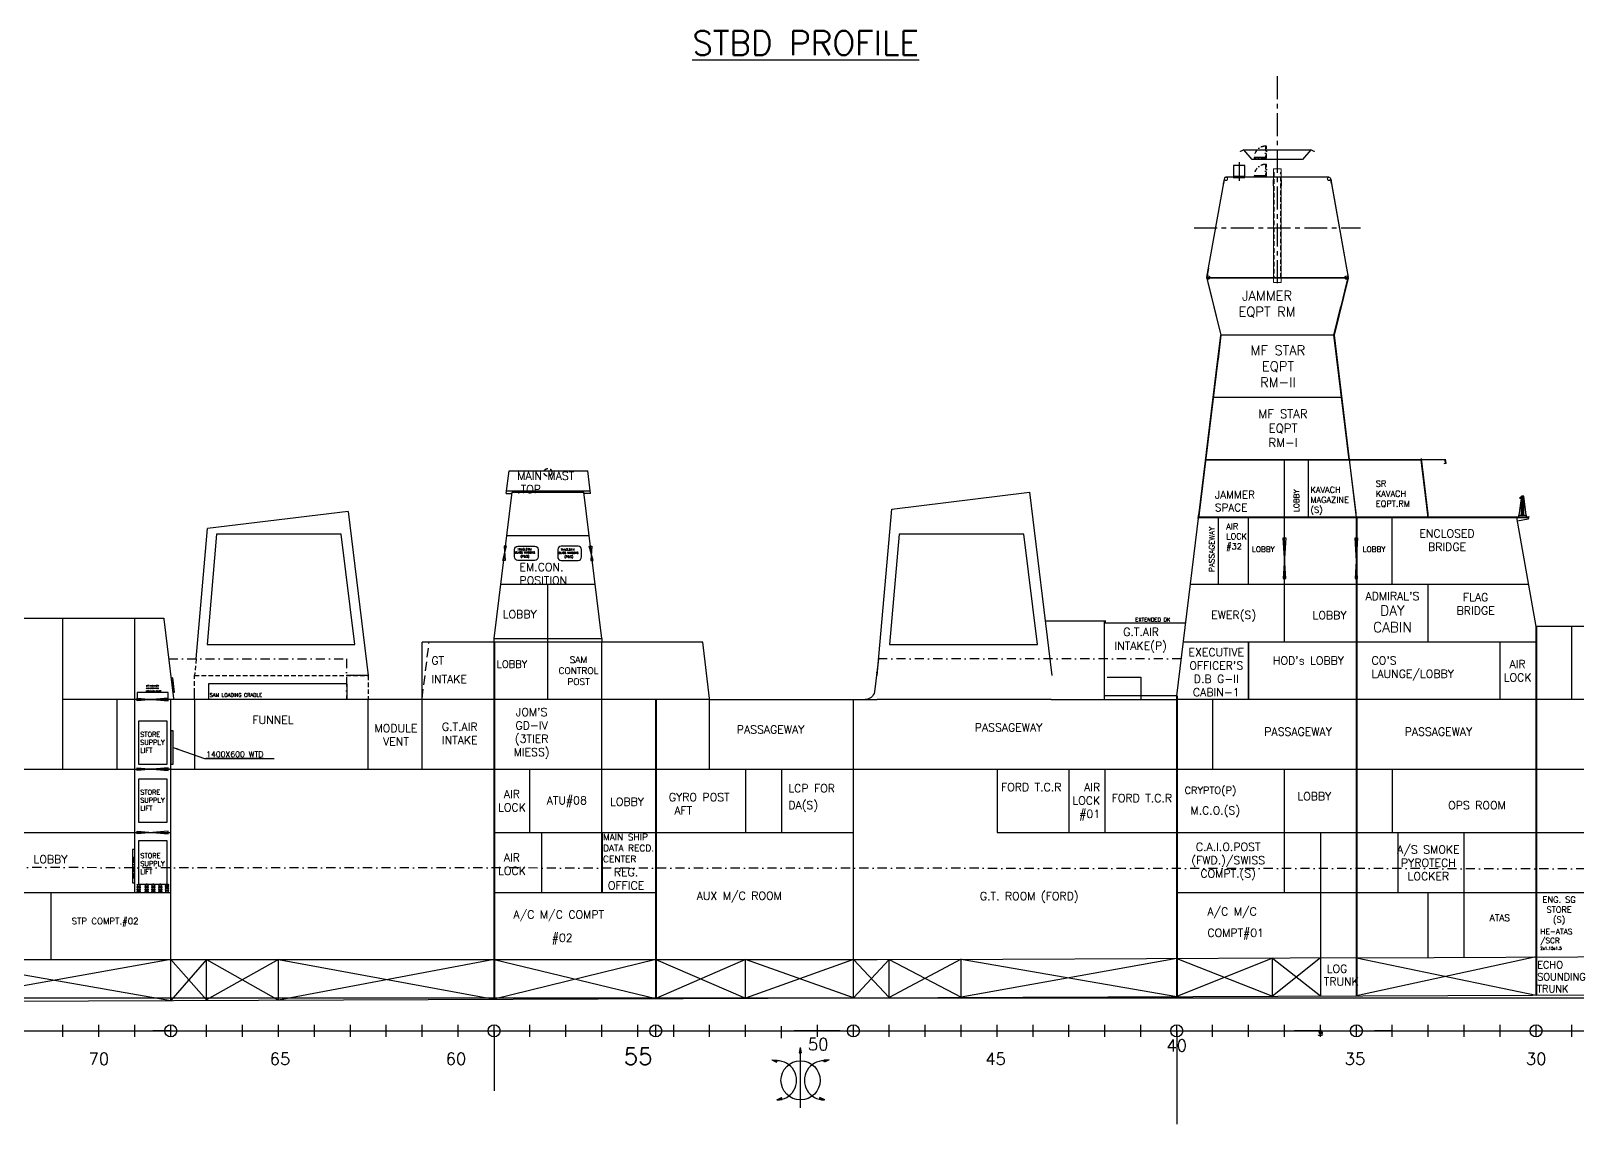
# Model space of a CAD drawing. Header units: inches. Extents: x -439515 to 171412, y -8673 to 415183.
# Drawn here: x 52045 to 110939, y 275201 to 316815 of the extents above; entities that cross this region are included whole.
import ezdxf
from ezdxf.enums import TextEntityAlignment as Align

# ---------------------------------------------------------------- set-up
doc = ezdxf.new("R2010")
doc.units = ezdxf.units.IN
doc.header["$LTSCALE"] = 700
doc.header["$MEASUREMENT"] = 0
for name, pattern in [('CACHE', [0.375, 0.25, -0.125]), ('CENTER', [2, 1.25, -0.25, 0.25, -0.25]), ('DASHDOT', [1, 0.5, -0.25, 0, -0.25]), ('DASHDOT2', [0.5, 0.25, -0.125, 0, -0.125]), ('DASHED', [0.75, 0.5, -0.25]), ('Dashed_dotted', [34, 24, -5, 0, -5]), ('DOTDASH1', [1600, 1000, -250, 100, -250]), ('HIDDEN', [0.375, 0.25, -0.125])]:
    doc.linetypes.add(name, pattern=pattern)
for name, color, linetype in [('-1102', 7, 'Continuous'), ('-2', 7, 'Continuous'), ('01', 7, 'Continuous'), ('01 DECK', 7, 'Continuous'), ('01DK', 7, 'Continuous'), ('1', 2, 'Continuous'), ('10001', 7, 'Continuous'), ('6001', 7, 'Continuous'), ('8001', 7, 'Continuous'), ('AP & CLS', 7, 'Continuous'), ('ASTER COMPLEX', 7, 'Continuous'), ('BOATS', 150, 'Continuous'), ('ChangeDec05', 254, 'Continuous'), ('FLANG', 7, 'Continuous'), ('GA CHANGES AS PER CWP&A', 143, 'Continuous'), ('MANHOLES', 160, 'Continuous'), ('NOTCH1', 7, 'Continuous'), ('PLAT1', 3, 'Continuous'), ('STIF3', 3, 'Continuous'), ('UP-DOWN', 7, 'Continuous'), ('WEAPON TEXT', 7, 'Continuous'), ('WHTD', 191, 'Continuous')]:
    doc.layers.add(name, color=color, linetype=linetype)
doc.styles.add('ROMANS', font='romans')
doc.dimstyles.get("Standard").update_dxf_attribs({"dimtxt": 150.18, "dimasz": 200.18, "dimexe": 0.8, "dimexo": 0.625, "dimgap": 0.09, "dimtad": 0, "dimtih": 1, "dimtoh": 1, "dimdec": 0, "dimzin": 0, "dimdsep": 46, "dimtxsty": 'Standard', "dimcen": 8.09, "dimclrd": 40, "dimclre": 40, "dimadec": 0, "dimazin": 0, "dimtfac": 1, "dimtdec": 0, "dimtofl": 0, "dimtmove": 0, "dimatfit": 3, "dimfxl": 1, "dimtolj": 1, "dimtzin": 0, "dimarcsym": 0})

# ---------------------------------------------------------------- blocks, each defined once
blk = doc.blocks.new('ARROW')
for p, q in [((0, 0), (24.7, 4.8)), ((0, 0), (24.7, -4.8)), ((24.7, -4.8), (24.7, 4.8))]:
    blk.add_line(p, q)
blk.add_solid([(0, 0), (24.7, 4.8), (24.7, -4.8)])
blk = doc.blocks.new('L1', base_point=(121652, 116332))
blk.add_line((121652, 116207), (121652, 116457))
blk = doc.blocks.new('rrrr')
for points, knots in [([(61928, 292381), (61890, 292389), (61775, 292415), (62158, 292457), (61698, 292506), (62158, 292557), (61701, 292607), (62148, 292657), (61794, 292700), (61863, 292726), (61905, 292731)], [402.018746, 402.018746, 402.018746, 402.018746, 484.991731, 646.673598, 808.318811, 969.98234, 1131.64587, 1293.3094, 1454.97293, 1551.382418, 1551.382418, 1551.382418, 1551.382418]), ([(61952, 292731), (61993, 292726), (62063, 292699), (61709, 292657), (62156, 292607), (61699, 292557), (62159, 292507), (61699, 292457), (62082, 292415), (61967, 292389), (61928, 292381)], [63.268486, 63.268486, 63.268486, 63.268486, 158.132632, 319.796162, 481.44996, 643.123227, 804.786757, 966.450287, 1128.113817, 1211.108671, 1211.108671, 1211.108671, 1211.108671])]:
    blk.add_open_spline(points, degree=3, knots=knots)
at = {"layer": '01', "linetype": 'ByBlock'}
blk.add_line((61952, 292731), (61905, 292731), dxfattribs=at)
blk = doc.blocks.new('device1k')
at = {"layer": '01DK', "color": 7}
for p, q in [((182205, 291872), (182093, 291087)), ((182145, 291802), (182133, 291802)), ((182133, 291792), (182133, 291802)), ((182145, 291792), (182133, 291792)), ((182198, 291822), (182145, 291822)), ((182145, 291772), (182145, 291822)), ((182191, 291772), (182145, 291772)), ((182291, 291872), (182205, 291872)), ((182205, 291087), (182205, 291872)), ((182243, 291087), (182243, 291872)), ((182291, 291087), (182291, 291872)), ((182393, 291087), (182291, 291872))]:
    blk.add_line(p, q, dxfattribs=at)
blk.add_lwpolyline([(182393, 290987), (182093, 290987), (182093, 291087), (182393, 291087)], close=True, dxfattribs=at)
blk = doc.blocks.new('L-50')
at = {"layer": '-2'}
for p, q in [((0, 0), (50, 0)), ((6, -45), (6, -11)), ((11, -6), (46, -6))]:
    blk.add_line(p, q, dxfattribs=at)
blk.add_lwpolyline([(0, 0), (0, -50)], dxfattribs=at)
for centre, radius, start, end in [((0, -44), 5.7, 266.80108, 357.42267), ((11, -11), 5, 90.00321, 180.02022), ((44, 0), 6, 284.47029, 1.78991)]:
    blk.add_arc(centre, radius, start, end, dxfattribs=at)
blk = doc.blocks.new('A$C575D3D3D')
at = {"layer": '-1102', "color": 7, "linetype": 'Dashed_dotted', "lineweight": 25}
for p, q in [((4625, 2600), (3776, 2600)), ((13489, -2400), (6270, -2400))]:
    blk.add_line(p, q, dxfattribs=at)
at = {"layer": '-1102', "color": 7, "lineweight": 25}
blk.add_line((6270, -2400), (13489, -2400), dxfattribs=at)
at = {"layer": '10001', "color": 7, "lineweight": 0}
for p, q in [((2831, 12150), (3155, 12150)), ((2831, 12150), (2831, 7400)), ((3155, 7400), (3155, 12150)), ((2831, 7400), (3155, 7400))]:
    blk.add_line(p, q, dxfattribs=at)
for points in [[(795, 11679, -0.414212), (795, 11779, -0.414212), (895, 11779, -0.414212), (895, 11679, -0.414212), (795, 11679), (795, 11684), (800, 11684, -0.414221), (800, 11775, -0.414221), (890, 11775, -0.414221), (890, 11684, -0.414221), (800, 11684, -0.414221)], [(5095, 11679, -0.414212), (5095, 11779, -0.414212), (5195, 11779, -0.414212), (5195, 11679, -0.414212), (5095, 11679), (5095, 11684), (5100, 11684, -0.414207), (5100, 11775, -0.414221), (5191, 11775, -0.414207), (5191, 11684, -0.414221), (5100, 11684, -0.414221)], [(61, 7556, -0.414212), (61, 7656, -0.414187), (161, 7656, -0.414212), (161, 7556, -0.414187), (61, 7556), (61, 7560), (65, 7560, -0.414207), (65, 7651, -0.414193), (156, 7651, -0.414207), (156, 7560, -0.414193), (65, 7560, -0.414193)], [(5829, 7556, -0.414212), (5829, 7656, -0.414212), (5929, 7656, -0.414212), (5929, 7556, -0.414212), (5829, 7556), (5829, 7560), (5834, 7560, -0.414207), (5834, 7651, -0.414221), (5925, 7651, -0.414207), (5925, 7560, -0.414221), (5834, 7560, -0.414221)]]:
    blk.add_lwpolyline(points, format="xyb", dxfattribs=at)
at = {"layer": '6001', "color": 7, "lineweight": 0}
for p, q in [((4851, 5200), (1131, 5200)), ((-303, -2450), (-300, -2421)), ((6125, -2400), (-151, -2400)), ((6270, -2400), (6150, -2400))]:
    blk.add_line(p, q, dxfattribs=at)
at = {"layer": '8001', "color": 7, "lineweight": 25}
blk.add_line((5897, 7387), (5948, 7593), dxfattribs=at)
at = {"layer": '8001', "color": 7, "linetype": 'DASHED', "lineweight": 25}
blk.add_line((-277, -2400), (-23, -2400), dxfattribs=at)
at = {"layer": 'FLANG', "color": 7, "lineweight": 0}
blk.add_lwpolyline([(10033, -148), (9959, -157), (9959, -165), (10034, -156), (10033, -148)], dxfattribs=at)
at = {"layer": 'NOTCH1', "color": 7}
for centre, start, end in [((41, 7603), 283.98187, 359.98755), ((9999, 0), 180.00447, 276.96762), ((10017, -150), 96.96368, 186.94733)]:
    blk.add_arc(centre, 15, start, end, dxfattribs=at)
at = {"layer": 'PLAT1', "color": 7}
for p, q in [((772, 11716), (38, 7618)), ((772, 11716), (38, 7618)), ((772, 11716), (736, 11517)), ((776, 11715), (740, 11516)), ((770, 11680), (744, 11534)), ((776, 11715), (772, 11716)), ((2527, 11800), (845, 11800)), ((3527, 11800), (2527, 11800)), ((2831, 11430), (2831, 11680)), ((3155, 11680), (3155, 11430)), ((5145, 11800), (3527, 11800)), ((5219, 11731), (5216, 11730)), ((5216, 11730), (5254, 11517)), ((5219, 11731), (5257, 11518)), ((5251, 11530), (5224, 11680)), ((742, 11526), (744, 11534)), ((5252, 11527), (5250, 11535)), ((5252, 11527), (5950, 7615)), ((5257, 11518), (5953, 7615)), ((107, 8003), (38, 7618)), ((111, 8002), (42, 7617)), ((5886, 7970), (5885, 7978)), ((42, 7617), (38, 7618)), ((3270, 7603), (41, 7603)), ((45, 7581), (41, 7580)), ((41, 7580), (628, 5208)), ((181, 7603), (181, 7608)), ((554, 7603), (181, 7603)), ((1370, 7603), (554, 7603)), ((2470, 7603), (1370, 7603)), ((3470, 7603), (2470, 7603)), ((3270, 7603), (3278, 7603)), ((5954, 7603), (3278, 7603)), ((4736, 7603), (3470, 7603)), ((5336, 7603), (4736, 7603)), ((5809, 7603), (5336, 7603)), ((5944, 7577), (5358, 5208)), ((5809, 7603), (5809, 7608)), ((5944, 7577), (5940, 7578)), ((5953, 7615), (5950, 7615)), ((340, 6387), (336, 6386)), ((342, 6387), (336, 6386)), ((5653, 6402), (5648, 6403)), ((5653, 6402), (5650, 6403)), ((509, 4207), (631, 5200)), ((515, 4206), (636, 5199)), ((615, 5200), (615, 5208)), ((5376, 5208), (615, 5208)), ((5376, 5200), (615, 5200)), ((634, 5209), (628, 5208)), ((631, 5200), (636, 5199)), ((876, 5208), (637, 5208)), ((876, 5200), (637, 5200)), ((4595, 5200), (3746, 5200)), ((5356, 5200), (5114, 5200)), ((5358, 5208), (5352, 5209)), ((5477, 4207), (5356, 5200)), ((5477, 4207), (5356, 5200)), ((5477, 4207), (5356, 5200)), ((507, 4157), (-276, -2223)), ((31, 316), (509, 4207)), ((5993, 5), (5477, 4207)), ((5479, 4157), (6262, -2223)), ((316, 2600), (316, 2605)), ((5675, 2605), (316, 2605)), ((5675, 2600), (316, 2600)), ((331, 2758), (336, 2757)), ((331, 2758), (336, 2757)), ((1546, 2600), (1546, 2605)), ((1546, 2600), (1546, 2605)), ((3026, 2600), (3026, 2605)), ((3026, 2600), (3026, 2605)), ((3776, 2600), (3776, 2605)), ((4625, 2605), (3776, 2605)), ((4625, 2600), (3776, 2600)), ((4445, 2600), (4445, 2605)), ((4445, 2600), (4445, 2605)), ((4625, 2600), (4625, 2605)), ((5655, 2758), (5660, 2759)), ((5655, 2758), (5660, 2759)), ((5675, 2600), (5675, 2605)), ((150, 1289), (155, 1288)), ((150, 1289), (155, 1288)), ((31, 316), (-284, -2250)), ((0, 0), (0, 5)), ((5994, 0), (0, 0)), ((8994, 0), (250, 0)), ((2360, 0), (2360, 5)), ((2360, 0), (2360, 5)), ((3590, 0), (3590, 5)), ((3590, 0), (3590, 5)), ((4514, 0), (4514, 5)), ((4514, 0), (4514, 5)), ((5955, 316), (5960, 317)), ((5955, 316), (5960, 317)), ((8994, 0), (5999, 0)), ((6899, 0), (6899, 5)), ((6899, 0), (6899, 5)), ((8129, 0), (8129, 5)), ((8129, 0), (8129, 5)), ((9023, -240), (8994, 0)), ((9999, 5), (8999, 5)), ((9999, 0), (8999, 0)), ((9999, 0), (8999, 0)), ((10001, 31), (9995, 30)), ((9995, 30), (10017, -150)), ((9999, 0), (9999, 5)), ((10001, 31), (10023, -149)), ((-30, -180), (-25, -181)), ((-30, -180), (-25, -181)), ((10023, -149), (10017, -150)), ((-150, -1153), (-145, -1154)), ((-150, -1153), (-145, -1154)), ((-309, -2450), (-285, -2249)), ((-303, -2450), (-279, -2250)), ((-297, -2400), (-297, -2395)), ((6270, -2395), (-297, -2395)), ((-297, -2395), (-55, -2395)), ((6270, -2400), (-297, -2400)), ((-285, -2249), (-279, -2250)), ((-284, -2250), (-279, -2251)), ((-276, -2251), (-284, -2250)), ((270, -2400), (277, -2400)), ((420, -2400), (424, -2400)), ((1770, -2400), (1777, -2400)), ((3270, -2400), (3277, -2400)), ((4770, -2400), (4777, -2400)), ((6270, -2400), (6270, -2395)), ((6270, -2400), (6270, -2395)), ((13489, -2395), (6270, -2395)), ((13489, -2400), (6270, -2400)), ((7770, -2400), (7777, -2400)), ((9130, -2395), (9270, -2395)), ((9270, -2400), (9278, -2400)), ((10020, -2400), (10026, -2400)), ((10770, -2400), (10776, -2400)), ((11520, -2400), (11526, -2400)), ((12270, -2400), (12278, -2400)), ((13020, -2400), (13026, -2400)), ((13476, -2450), (13503, -2347)), ((13482, -2450), (13509, -2348)), ((13489, -2400), (13489, -2395))]:
    blk.add_line(p, q, dxfattribs=at)
for points in [[(45, 7581), (340, 6387), (342, 6387), (634, 5209)], [(92, 7391), (340, 6387), (342, 6387), (634, 5209), (634, 5208)], [(5940, 7578), (5650, 6403), (5648, 6403), (5352, 5209)], [(5352, 5208), (5352, 5209), (5648, 6403), (5650, 6403), (5894, 7391)], [(637, 5200), (636, 5199), (515, 4206), (507, 4157)], [(5349, 5200), (5350, 5199), (5472, 4206), (5479, 4157)], [(10017, -150), (10017, -150), (9999, 0)], [(9270, -2395), (9270, -2250), (9025, -252)], [(-276, -2223), (-279, -2250), (-297, -2395)]]:
    blk.add_lwpolyline(points, dxfattribs=at)
blk.add_lwpolyline([(8995, 56), (9278, -2247, -0.030558), (9278, -2252), (9278, -2395)], format="xyb", dxfattribs=at)
at = {"layer": 'STIF3', "color": 7}
for p, q in [((2806, 11800), (870, 11800)), ((5120, 11800), (3180, 11800)), ((5894, 7925), (5947, 7628)), ((5396, 2600), (594, 2600)), ((13340, -2400), (6295, -2400)), ((13476, -2450), (13483, -2424))]:
    blk.add_line(p, q, dxfattribs=at)

msp = doc.modelspace()

# ---------------------------------------------------------------- linework, layer by layer
at = {"layer": '-2'}
msp.add_line((92984.1, 294343.1), (90682.6, 294343.1), dxfattribs=at)
at = {"layer": '-2', "color": 3}
msp.add_line((92938.9, 294287.4), (92938.9, 294282.8), dxfattribs=at)
at = {"linetype": 'CENTER'}
for p, q in [((99522.1, 307212.3), (99522.1, 315210.2)), ((96350.3, 309323), (102693.9, 309323))]:
    msp.add_line(p, q, dxfattribs=at)
at = {"color": 7}
for p, q in [((96876.2, 307419.1), (102168, 307419.1)), ((105269, 298295.3), (105000.1, 300485)), ((69686.1, 293687.7), (70369.5, 299253.2)), ((73791.9, 293687.7), (73108.5, 299253.2)), ((96523.6, 298295.3), (108642.7, 298295.3)), ((108642.7, 298295.3), (109077.4, 298295.3)), ((105269, 293550.9), (105269, 295740.6)), ((56000.5, 284016.5), (56000.5, 294463.2)), ((92938.9, 294282.8), (96030.9, 294282.8)), ((92938.9, 291363.2), (92938.9, 294282.8)), ((58281.4, 291361.2), (58281.4, 288715.3)), ((64896.1, 288715.3), (64896.1, 291361.2)), ((77897.6, 291361.2), (73791.9, 291361.2)), ((90907.2, 291361.2), (95689.9, 291361.2)), ((71054.7, 286297.5), (71054.7, 288715.3)), ((79266.1, 288715.3), (79266.1, 286297.5)), ((80634.7, 288715.3), (80634.7, 286297.5)), ((88846.1, 288715.3), (88846.1, 286297.5)), ((91583.3, 288715.3), (91583.3, 286297.5)), ((92951.8, 288715.3), (92951.8, 286297.5)), ((99794.7, 284016.5), (99794.7, 288715.3)), ((103900.4, 288715.3), (103900.4, 286297.5)), ((15975.2, 286297.5), (57369, 286297.5)), ((69686.1, 286297.5), (83371.8, 286297.5)), ((71510.9, 284016.5), (71510.9, 286297.5)), ((88846.1, 286297.5), (123060.5, 286297.5)), ((101163.3, 286297.5), (101163.3, 280080.8)), ((106637.5, 281550.4), (106637.5, 286297.5)), ((29997.6, 284016.5), (57369, 284016.5)), ((52806.6, 284016.5), (52806.6, 281461.8)), ((69686.1, 284016.5), (75844.7, 284016.5)), ((95689, 284016.5), (150049.9, 284016.5)), ((99338.5, 280073.5), (99338.5, 281521.2)), ((58737.6, 279912.6), (58737.6, 281461.8)), ((61474.7, 279923.5), (61474.7, 281461.8)), ((79266.1, 279993.9), (79266.1, 281461.8)), ((84740.4, 280015.6), (84740.4, 281463.7)), ((87477.6, 280026.4), (87477.6, 281474.6)), ((9536, 278749.3), (138114.6, 278749.3)), ((53263.3, 278521.2), (53263.3, 278977.4)), ((54631.9, 278521.2), (54631.9, 278977.4)), ((56000.4, 278521.2), (56000.4, 278977.4)), ((57369, 278521.2), (57369, 278977.4)), ((58737.6, 278521.2), (58737.6, 278977.4)), ((60106.2, 278521.2), (60106.2, 278977.4)), ((61474.7, 278521.2), (61474.7, 278977.4)), ((62843.3, 278521.2), (62843.3, 278977.4)), ((64211.9, 278521.2), (64211.9, 278977.4)), ((65580.4, 278521.2), (65580.4, 278977.4)), ((66949, 278521.2), (66949, 278977.4)), ((68317.6, 278521.2), (68317.6, 278977.4)), ((69686.1, 278521.2), (69686.1, 278977.4)), ((71054.7, 278521.2), (71054.7, 278977.4)), ((72423.3, 278521.2), (72423.3, 278977.4)), ((73791.9, 278521.2), (73791.9, 278977.4)), ((75160.4, 278521.2), (75160.4, 278977.4)), ((75844.7, 278521.2), (75844.7, 278977.4)), ((76529, 278521.2), (76529, 278977.4)), ((77897.6, 278521.2), (77897.6, 278977.4)), ((79266.1, 278521.2), (79266.1, 278977.4)), ((80634.7, 278468), (80634.7, 278924.2)), ((82863.4, 278749.3), (81111.7, 278749.3)), ((82003.3, 278521.2), (82003.3, 278977.4)), ((83371.8, 278521.2), (83371.8, 278977.4)), ((84740.4, 278521.2), (84740.4, 278977.4)), ((86109, 278521.2), (86109, 278977.4)), ((87477.6, 278521.2), (87477.6, 278977.4)), ((88846.1, 278521.2), (88846.1, 278977.4)), ((90214.7, 278521.2), (90214.7, 278977.4)), ((91583.3, 278521.2), (91583.3, 278977.4)), ((92951.8, 278521.2), (92951.8, 278977.4)), ((94320.4, 278521.2), (94320.4, 278977.4)), ((95689, 278521.2), (95689, 278977.4)), ((97057.5, 278521.2), (97057.5, 278977.4)), ((98426.1, 278521.2), (98426.1, 278977.4)), ((99794.7, 278521.2), (99794.7, 278977.4)), ((101163.3, 278521.2), (101163.3, 278977.4)), ((101163.3, 278794.9), (101163.3, 278703.6)), ((101163.3, 278794.9), (101163.3, 278703.6)), ((102531.8, 278521.2), (102531.8, 278977.4)), ((103900.4, 278521.2), (103900.4, 278977.4)), ((105269, 278521.2), (105269, 278977.4)), ((106637.5, 278521.2), (106637.5, 278977.4)), ((108006.1, 278521.2), (108006.1, 278977.4)), ((109374.7, 278521.2), (109374.7, 278977.4)), ((110743.2, 278521.2), (110743.2, 278977.4)), ((81346.2, 277927.6), (81346.2, 275814.4))]:
    msp.add_line(p, q, dxfattribs=at)
for p, q in [((95689, 291498), (97375, 305229.3)), ((101697.2, 305229.3), (97375, 305229.3)), ((102531.8, 298295.3), (101697.2, 305229.3)), ((101982.7, 302857.2), (97083.7, 302857.2)), ((96792.4, 300485), (105000.1, 300485)), ((100707.1, 298295.3), (100707.1, 300485)), ((70153, 299207.6), (70259.5, 300074.4)), ((70259.5, 300074.4), (73255, 300074.4)), ((73361.5, 299207.6), (73255, 300074.4)), ((70153, 299207.6), (70363.9, 299207.6)), ((70872.2, 299253.2), (70872.2, 299298.9)), ((72605.8, 299253.2), (72605.8, 299298.9)), ((73361.5, 299207.6), (73114.1, 299207.6)), ((70167.9, 297611), (73310.1, 297611)), ((71739, 293550.9), (71739, 295740.6)), ((66949, 288715.3), (66949, 293550.9)), ((93039.7, 292210.4), (94320.4, 292210.4)), ((94320.4, 292210.4), (94320.4, 291361.2)), ((57369, 291361.7), (53263.3, 291359.2)), ((83371.8, 280010.3), (83371.8, 291361.2)), ((104128.5, 284016.5), (104128.5, 286297.5)), ((57369, 278749.3), (56684.7, 278749.3)), ((101163.3, 278749.3), (100159.6, 278749.3))]:
    msp.add_line(p, q)
at = {"linetype": 'ByBlock'}
for p, q in [((99794.7, 298295.3), (99794.7, 300485)), ((97285.6, 295740.6), (97285.6, 298295.3))]:
    msp.add_line(p, q, dxfattribs=at)
at = {"linetype": 'Continuous'}
for p, q in [((102263, 300485), (105000.1, 300485)), ((55316.1, 291360.4), (55316.2, 288715.3))]:
    msp.add_line(p, q, dxfattribs=at)
at = {"color": 7, "lineweight": 40}
for p, q in [((102531.8, 298295.3), (102531.8, 280086)), ((109374.7, 294143.9), (109374.7, 280113)), ((69686.1, 293550.9), (69686.1, 279956)), ((75844.7, 291361.2), (75844.7, 279980.4)), ((73791.9, 286297.5), (73791.9, 284016.5))]:
    msp.add_line(p, q, dxfattribs=at)
at = {"color": 7, "linetype": 'Continuous'}
for p, q in [((109093.1, 295740.6), (96209.9, 295740.6)), ((69686.1, 293550.9), (69686.1, 293687.7)), ((69686.1, 293687.7), (73791.9, 293687.7)), ((73791.9, 293687.7), (73791.9, 293550.9)), ((109374.7, 293550.9), (95941, 293550.9)), ((102531.8, 278749.3), (103900.4, 278749.3)), ((103900.4, 278749.3), (103216.1, 278749.3))]:
    msp.add_line(p, q, dxfattribs=at)
at = {"linetype": 'DASHED'}
for p, q in [((66949, 291406.8), (67212.3, 293550.9)), ((91902.6, 288716.3), (92951.8, 288716.3))]:
    msp.add_line(p, q, dxfattribs=at)
at = {"color": 42}
msp.add_line((71739, 291361.2), (71739, 293550.9), dxfattribs=at)
at = {"color": 40}
for p, q in [((98426.1, 291361.2), (98426.1, 293550.9)), ((98426.1, 293550.9), (98426.1, 291361.2))]:
    msp.add_line(p, q, dxfattribs=at)
at = {"color": 7, "extrusion": (0, 0, -1)}
for p, q in [((66949, 291361.2), (57369, 291361.2)), ((66949, 291361.2), (57369, 291361.2)), ((77897.6, 291361.2), (84284.2, 291361.2))]:
    msp.add_line(p, q, dxfattribs=at)
at = {"color": 0}
msp.add_line((66949, 291361.2), (66949, 291498), dxfattribs=at)
at = {"extrusion": (0, 0, -1)}
for p, q in [((73791.9, 291361.2), (66949, 291361.2)), ((90899, 291361.2), (84284.2, 291361.2)), ((90907.2, 291361.2), (84292.4, 291361.2))]:
    msp.add_line(p, q, dxfattribs=at)
at = {"ltscale": 0.8}
msp.add_line((95671.5, 291500.1), (92938.9, 291500.1), dxfattribs=at)
at = {"lineweight": 40}
msp.add_line((95689, 291498), (95689, 280058.9), dxfattribs=at)
at = {"color": 7, "lineweight": 30}
msp.add_line((102531.8, 280086), (102531.8, 288991.7), dxfattribs=at)
at = {"color": 4, "linetype": 'DASHDOT'}
msp.add_line((155356.1, 284886.3), (7090.9, 284996.3), dxfattribs=at)
at = {"color": 24, "linetype": 'DOTDASH1'}
for p, q in [((99338.5, 281521.2), (95689, 280058.9)), ((101163.3, 281528.5), (99338.5, 280073.5)), ((99338.5, 281521.2), (101163.3, 280080.8)), ((109374.7, 281561.3), (102531.8, 280086.1)), ((102531.8, 281533.9), (109374.7, 280113.1)), ((57369, 281461.8), (48473.3, 279874.3)), ((48473.3, 281461.8), (57369, 279908.9)), ((58737.6, 281461.8), (57369, 279908.9)), ((57369, 281461.8), (58737.6, 279924.9)), ((61474.7, 281461.8), (58737.6, 279924.9)), ((58737.6, 281461.8), (61474.7, 279923.4)), ((69686.1, 281461.8), (61474.7, 279923.4)), ((61474.7, 281461.8), (69686.1, 279956)), ((75844.7, 281461.8), (69686.1, 279956)), ((69686.1, 281461.8), (75844.7, 279980.4)), ((79266.1, 281461.8), (75844.7, 279980.4)), ((75844.7, 281461.8), (79266.1, 279993.9)), ((83371.8, 281461.8), (79266.1, 279993.9)), ((83371.8, 280010.2), (79266.1, 281461.8)), ((84740.4, 281463.7), (83371.8, 280010.2)), ((84740.4, 280015.6), (83371.8, 281461.8)), ((87477.6, 281474.6), (84740.4, 280015.6)), ((84740.4, 281463.7), (87477.6, 280026.4)), ((95689, 281506.6), (87477.6, 280026.4)), ((87477.6, 281474.6), (95689, 280058.9)), ((95689, 281506.6), (99338.5, 280073.5))]:
    msp.add_line(p, q, dxfattribs=at)
for points in [[(100479.3, 311927), (98564.6, 311927), (98247.7, 312288.4), (98122.5, 312230), (98120.6, 312234.1), (98244.6, 312292), (100799.3, 312292), (100923.3, 312234.1), (100921.4, 312230), (100796.1, 312288.4), (100479.3, 311927)], [(73350.3, 299298.9), (70164.2, 299298.9)], [(109077.4, 298295.3), (109077.4, 298226.8), (108667.5, 298154.7)], [(56091.7, 291412.7), (57277.8, 291309), (57277.8, 291412.7), (56091.7, 291309), (56091.7, 291412.7)], [(56091.7, 288767.1), (57277.8, 288663.4), (57277.8, 288767.1), (56091.7, 288663.4), (56091.7, 288767.1)], [(56091.7, 288767.1), (57277.8, 288663.4), (57277.8, 288767.1), (56091.7, 288663.4), (56091.7, 288767.1)], [(56091.7, 286349.3), (57277.8, 286245.6), (57277.8, 286349.3), (56091.7, 286245.6), (56091.7, 286349.3)]]:
    msp.add_lwpolyline(points)
at = {"linetype": 'DASHDOT2'}
for points in [[(99068.6, 312428.8), (99068.6, 311972.6), (99114.2, 311972.6), (99114.2, 312428.8)], [(99068.6, 311733.7), (99068.6, 311277.5), (99114.2, 311277.5), (99114.2, 311733.7)]]:
    msp.add_lwpolyline(points, close=True, dxfattribs=at)
for points in [[(98635.2, 311949.8), (99091.4, 311949.8), (99091.4, 311995.4), (98635.2, 311995.4)], [(98635.2, 311254.7), (99091.4, 311254.7), (99091.4, 311300.3), (98635.2, 311300.3)]]:
    msp.add_lwpolyline(points, close=True)
for points in [[(99068.6, 311927), (99068.6, 311972.6), (98658, 311972.6), (98658, 311927)], [(99068.6, 311231.9), (99068.6, 311277.5), (98658, 311277.5), (98658, 311231.9)]]:
    msp.add_lwpolyline(points, dxfattribs=at)
at = {"color": 5, "linetype": 'HIDDEN'}
msp.add_lwpolyline([(99385.2, 311434.1), (99385.2, 307419.1), (99659, 307419.1), (99659, 311434.1)], dxfattribs=at)
at = {"color": 3}
for points in [[(70163.6, 297204.4), (70072.3, 297204.4), (70107.5, 296653), (70016.3, 296653), (70163.6, 297204.4)], [(73314.4, 297204.4), (73405.7, 297204.4), (73370.5, 296653), (73461.7, 296653), (73314.4, 297204.4)]]:
    msp.add_lwpolyline(points, dxfattribs=at)
for points in [[(70914.3, 296653), (70591.3, 296653, -0.4013361), (70461.7, 296790.8), (70461.7, 297068, -0.396336), (70591.1, 297204.4), (70914.1, 297204.4), (71237, 297204.4, -0.396336), (71366.5, 297068), (71366.5, 296790.8, -0.4013361), (71236.8, 296653), (70913.8, 296653)], [(72563.7, 296653), (72886.7, 296653, 0.4013361), (73016.3, 296790.8), (73016.3, 297068, 0.396336), (72886.9, 297204.4), (72563.9, 297204.4), (72241, 297204.4, 0.396336), (72111.5, 297068), (72111.5, 296790.8, 0.4013361), (72241.2, 296653), (72564.2, 296653)]]:
    msp.add_lwpolyline(points, format="xyb", dxfattribs=at)
at = {"color": 1}
msp.add_lwpolyline([(33351.6, 294463.3), (57104.2, 294463.3), (57108.9, 294424.2), (57474.8, 291407.4), (57474.8, 291361.2)], dxfattribs=at)
at = {"color": 7}
for points in [[(77897.6, 288715.3), (77897.6, 291406.8), (77634.3, 293550.9), (66949, 293550.9)], [(57369, 279908.9), (57369, 291178.7), (57369, 291361.7)], [(48473.3, 288715.3), (123060.5, 288715.3)], [(41630.5, 281461.8), (84276.2, 281461.8), (89066.2, 281481), (94540.4, 281502), (100014.7, 281523.9), (105489, 281545.8), (110963.3, 281567.7), (116437.6, 281589.6), (121911.8, 281610.6), (127386.1, 281632.5), (132860.4, 281654.4), (135597.5, 281665.3), (141071.8, 281686.3), (148149.6, 281714.6)]]:
    msp.add_lwpolyline(points, dxfattribs=at)
at = {"color": 4, "linetype": 'DASHDOT'}
for points in [[(57292.3, 292912.2), (64061.6, 292912.2), (64061.6, 291361.2)], [(95862.6, 292912.2), (84474.7, 292912.2), (84329.8, 292912.2), (84234.8, 292137.8)], [(83872.5, 291365.4), (83872.5, 291361.2)]]:
    msp.add_lwpolyline(points, dxfattribs=at)
at = {"color": 4}
msp.add_lwpolyline([(84329.8, 292912.2), (84176, 291658.9, -0.3609257), (83817.2, 291361.2)], format="xyb", dxfattribs=at)
at = {"linetype": 'ByBlock', "ltscale": 0.8}
msp.add_lwpolyline([(64095.5, 291965.9), (58803.7, 291965.9), (58803.7, 291372.9), (64095.5, 291372.9)], close=True, dxfattribs=at)
at = {"color": 4, "linetype": 'HIDDEN'}
msp.add_circle((71739, 300010.5), 148.6, dxfattribs=at)
at = {"color": 7}
for centre, radius in [((57369, 278749.3), 228.1), ((69686.1, 278749.3), 228.1), ((75844.7, 278749.3), 228.1), ((83371.8, 278749.3), 228.1), ((95689, 278749.3), 228.1), ((102531.8, 278749.3), 228.1), ((109374.7, 278749.3), 228.1), ((81358.6, 276864.6), 745.1)]:
    msp.add_circle(centre, radius, dxfattribs=at)
at = {"linetype": 'DASHDOT2'}
for centre in [(99076.9, 311987.1), (99076.9, 311292)]:
    msp.add_arc(centre, 441.8, 91.084282, 178.915718, dxfattribs=at)
at = {"color": 7}
for centre, start, end in [((80464.8, 276864.6), 269.224557, 90.795186), ((82252.5, 276864.6), 89.204814, 270.775443)]:
    msp.add_arc(centre, 745.1, start, end, dxfattribs=at)
at = {"layer": '01', "linetype": 'ByBlock'}
for p, q in [((98426.1, 295740.6), (98426.1, 298295.3)), ((99794.7, 293550.9), (99794.7, 298295.3)), ((103900.4, 295740.6), (103900.4, 298295.3)), ((99749.1, 297518.9), (99840.3, 297518.9)), ((53263.3, 288715.3), (53263.3, 294463.2)), ((73791.9, 286297.5), (73791.9, 293550.9)), ((58281.4, 291361.2), (58281.4, 291634.9)), ((57323.4, 288715.3), (56137.3, 288715.3)), ((56000.5, 284016.5), (56000.5, 284381.5))]:
    msp.add_line(p, q, dxfattribs=at)
at = {"layer": '01', "color": 1, "linetype": 'ByBlock'}
msp.add_line((108006.1, 291361.2), (108006.1, 293550.9), dxfattribs=at)
at = {"layer": '01', "color": 4, "linetype": 'ByBlock'}
for p, q in [((69686.1, 278749.3), (69686.1, 276471.6)), ((95689, 278749.3), (95689, 275200.7))]:
    msp.add_line(p, q, dxfattribs=at)
at = {"layer": '01', "linetype": 'ByBlock'}
for points in [[(99840.3, 295967.9), (99749.1, 297518.9), (99840.3, 297518.9), (99749.1, 295967.9)], [(102577.4, 295967.9), (102486.2, 297518.9), (102577.4, 297518.9), (102486.2, 295967.9)], [(57447.8, 291634.7), (57515.7, 291643), (57449.2, 292186.4), (57381.3, 292178.1)], [(56091.7, 291360.9), (57277.8, 291360.9), (57277.8, 291634.6), (56091.7, 291634.6)], [(56137.3, 288897.7), (57232.2, 288897.7), (57232.2, 290540), (56137.3, 290540)], [(57369, 288897.7), (57460.3, 288897.7), (57460.3, 290175.1), (57369, 290175.1)], [(56137.3, 286689.4), (57232.2, 286689.4), (57232.2, 288331.6), (56137.3, 288331.6)], [(55909.2, 284381.5), (56000.5, 284381.5), (56000.5, 285658.8), (55909.2, 285658.8)], [(56137.3, 284335.9), (57232.2, 284335.9), (57232.2, 285978.2), (56137.3, 285978.2)]]:
    msp.add_lwpolyline(points, close=True, dxfattribs=at)
at = {"layer": '01', "color": 1, "linetype": 'ByBlock'}
msp.add_lwpolyline([(97057.6, 291361.2), (97057.6, 288715.3)], dxfattribs=at)
at = {"layer": '01 DECK', "color": 7, "linetype": 'Continuous'}
msp.add_line((117586.1, 291361.2), (95689, 291361.2), dxfattribs=at)
at = {"layer": '1', "color": 7, "linetype": 'Continuous'}
msp.add_lwpolyline([(31571.5, 279805), (118954.7, 280151.3)], dxfattribs=at)
at = {"layer": 'AP & CLS', "color": 230}
msp.add_line((9536, 280002), (160416.8, 280002), dxfattribs=at)
at = {"layer": 'ASTER COMPLEX', "color": 0, "linetype": 'CENTER'}
msp.add_line((98067.3, 311824.2), (98067.3, 311112.3), dxfattribs=at)
msp.add_line((98067.3, 311824.2), (98067.3, 311112.3), dxfattribs=at)
at = {"layer": 'ASTER COMPLEX'}
msp.add_line((70369.5, 299253.2), (73108.5, 299253.2), dxfattribs=at)
msp.add_line((70369.5, 299253.2), (73108.5, 299253.2), dxfattribs=at)
at = {"layer": 'BOATS', "color": 134}
for p, q in [((91061.8, 291361.2), (92527.8, 291361.2)), ((91061.8, 291361.2), (92527.8, 291361.2)), ((91061.8, 291361.2), (92527.8, 291361.2)), ((91061.8, 291361.2), (92527.8, 291361.2)), ((92527.8, 291361.2), (92952.2, 291361.2)), ((92527.8, 291361.2), (92952.2, 291361.2))]:
    msp.add_line(p, q, dxfattribs=at)
at = {"layer": 'ChangeDec05', "color": 3, "linetype": 'Continuous'}
for points in [[(97857.5, 311276.4), (98277.2, 311276.4), (98277.2, 311687), (97857.5, 311687)], [(97857.5, 311276.4), (98277.2, 311276.4), (98277.2, 311687), (97857.5, 311687)], [(97837.6, 311231.9), (98281.7, 311231.9), (98277.2, 311276.4), (97837.6, 311276.4)]]:
    msp.add_lwpolyline(points, close=True, dxfattribs=at)
at = {"layer": 'MANHOLES', "color": 7}
for p, q in [((84839, 298614.6), (90079.4, 299257.8)), ((109374.7, 294143.9), (108642.7, 298295.3)), ((73523, 295740.6), (69955, 295740.6)), ((117415, 294143.9), (109374.7, 294143.9)), ((110743.2, 291361.2), (110743.2, 294143.9))]:
    msp.add_line(p, q, dxfattribs=at)
at = {"layer": 'MANHOLES', "color": 7, "linetype": 'CACHE'}
msp.add_line((58337.3, 292912.2), (58281.4, 292273.5), dxfattribs=at)
at = {"layer": 'MANHOLES', "color": 7}
for points in [[(90079.4, 299257.8), (90936.4, 292278.1)], [(84284.2, 292273.5), (84839, 298614.6)], [(64128.8, 298523.3), (58771.1, 297871)], [(64128.8, 298523.3), (64896.1, 292273.5), (64061.6, 292273.5)], [(58337.3, 292912.2), (58771.1, 297871)]]:
    msp.add_lwpolyline(points, dxfattribs=at)
for points in [[(58751.5, 293459.6), (64382.8, 293459.6), (63867.5, 297656.6), (59118.7, 297656.6)], [(89870.3, 297657.2), (85121.5, 297657.2), (84754.3, 293460.2), (90385.7, 293460.2)]]:
    msp.add_lwpolyline(points, close=True, dxfattribs=at)
at = {"layer": 'MANHOLES', "color": 7, "linetype": 'CACHE'}
msp.add_lwpolyline([(58281.4, 291361.2), (58281.4, 292273.5), (64896.1, 292273.5), (64896.1, 291361.2)], dxfattribs=at)
at = {"layer": 'WHTD', "color": 0, "linetype": 'Continuous'}
msp.add_line((105269, 281544.9), (105269, 284016.5), dxfattribs=at)

# ---------------------------------------------------------------- block references
at = {"layer": '-2', "xscale": 0.9123799999999999, "yscale": 0.9123799999999999, "zscale": 0.9123799999999999}
msp.add_blockref('L-50', (92938.4, 294338.5), dxfattribs=at)
at = {"color": 2, "linetype": 'ByBlock', "xscale": 0.9123799999999999, "yscale": 0.9123799999999999, "zscale": 0.9123799999999999}
msp.add_blockref('A$C575D3D3D', (96792.4, 300485), dxfattribs=at)
at = {"yscale": 0.9123799999999999, "zscale": 0.9123799999999999}
for p, xscale in [((-351.1, 17254.1), 0.9123799999999999), ((-50.1, 17254.1), 0.9123799999999999), ((203.5, 17254.1), 0.9123799999999999), ((468, 17254.1), 0.9123799999999999), ((113727, 17254), -0.9123799999999999)]:
    msp.add_blockref('rrrr', p, dxfattribs=dict(at, xscale=xscale))
at = {"color": 7, "xscale": 0.9123799999999999, "yscale": 0.9123799999999999, "zscale": 0.9123799999999999}
msp.add_blockref('L1', (61474.7, 278749.3), dxfattribs=at)
at = {"color": 7, "yscale": 8.211419999999999, "zscale": 8.211419999999999}
for p, xscale, rotation in [((81350.1, 278113.2), 8.211419999999999, 270), ((80263, 277650.9), 8.21141999989092, 344.7771421977823), ((82456.5, 277650.9), -8.211420000095895, 15.22285780182849), ((80454.7, 276119.6), 8.211420000013133, 14.81146884518914), ((82281.8, 276119.6), -8.211420000013131, 345.1885311548108)]:
    msp.add_blockref('ARROW', p, dxfattribs=dict(at, xscale=xscale, rotation=rotation))
at = {"layer": '01', "color": 4, "linetype": 'ByBlock', "xscale": 0.9123799999999999, "yscale": 0.9123799999999999, "zscale": 0.9123799999999999}
msp.add_blockref('device1k', (-57414.4, 32804.4), dxfattribs=at)

# ---------------------------------------------------------------- texts
at = {"linetype": 'Continuous', "style": 'ROMANS'}
msp.add_text('%%uSTBD PROFILE', height=916.067, dxfattribs=at).set_placement((77235.8, 315898.8))
at = {"style": 'ROMANS'}
for s, p in [('LOBBY', (102157.2, 294418.3)), ('OPS ROOM', (108223.4, 287184.4)), ('M.C.O.(S)', (98104.5, 286989.2))]:
    msp.add_text(s, height=304.88, dxfattribs=at).set_placement(p, align=Align.RIGHT)
for s, height, p in [('G.T.AIR', 304.88, (93651.5, 293785.7)), ('INTAKE(P)', 304.88, (93318.1, 293256.3)), ('GT ', 304.88, (67296.3, 292691.6)), ('INTAKE', 304.88, (67296.3, 291989.6)), ('FUNNEL ', 304.88, (60482.4, 290430.9)), ('PASSAGEWAY', 304.88, (78931.7, 290069.1)), ('PASSAGEWAY ', 304.881, (87996.7, 290145.3)), ('PASSAGEWAY', 304.88, (99023.6, 289986.2)), ('PASSAGEWAY', 304.88, (104371, 289986.2)), ('LCP FOR', 304.88, (80894.1, 287831.3)), ('DA(S)', 304.88, (80894.1, 287189.6)), ('LOBBY', 304.88, (100284.7, 287525.6)), ('LOBBY ', 304.88, (52142.1, 285128.4)), ('AUX M/C ROOM', 304.881, (77406.4, 283738.2)), ('G.T. ROOM (FORD)', 304.881, (88190, 283725.3)), ('A/C M/C COMPT', 304.881, (70425.4, 283024.8)), ('A/C M/C ', 304.88, (96857.9, 283139.7)), ('#02', 304.88, (71883.1, 282140.5)), ('COMPT#01', 304.88, (96857.9, 282327.4)), ('LOG', 304.88, (101400.6, 280961.3)), ('TRUNK', 304.88, (101292.7, 280476.2))]:
    msp.add_text(s, height=height, dxfattribs=at).set_placement(p)
at = {"linetype": 'ByBlock', "ltscale": 0.8, "style": 'ROMANS'}
msp.add_text('SAM LOADING CRADLE ', height=136.857, dxfattribs=at).set_placement((58851.5, 291464.2))
at = {"color": 7, "style": 'ROMANS'}
msp.add_text('36', height=123.17, dxfattribs=at).set_placement((101163.3, 278634.9), align=Align.MIDDLE)
msp.add_text('36', height=123.17, dxfattribs=at).set_placement((101163.3, 278634.9), align=Align.MIDDLE)
at = {"linetype": 'Continuous', "style": 'ROMANS'}
msp.add_text('55', height=641.25, dxfattribs=at).set_placement((75174.8, 277457.4), align=Align.CENTER)
at = {"color": 7, "style": 'ROMANS'}
for s, p in [('50', (82031.6, 278011)), ('40', (95688.9, 277962.6)), ('70', (54632.6, 277457.4)), ('65', (61531.5, 277457.4)), ('60', (68233.8, 277457.4)), ('45', (88790, 277457.4)), ('35', (102480.1, 277457.4)), ('30', (109379, 277457.4))]:
    msp.add_text(s, height=456.19, dxfattribs=at).set_placement(p, align=Align.CENTER)
at = {"attachment_point": 1, "style": 'ROMANS'}
for s, insert, char_height in [('{\\C7;MAIN MAST\\P.TOP}', (70570.3, 300032), 304.881), ('{\\C7;EM.CON.\\PPOSITION}', (70654.4, 296557.6), 304.881), ('{\\C7;LOBBY}', (70017.2, 294758.8), 304.881), ('{\\C7;LOBBY}', (69786.9, 292848.4), 274.393)]:
    msp.add_mtext(s, dxfattribs=dict(at, insert=insert, char_height=char_height))
at = {"style": 'ROMANS'}
for s, insert, char_height, width, attachment_point in [('JAMMER\\PSPACE', (97142.1, 299305), 291.96, 1798.447, 1), ('SR KAVACH EQPT.RM', (103271.4, 299692.4), 228.095, 1092.873, 1), ('AIR LOCK\\P#32', (97574.7, 298068.7), 228.09, 1320.268, 1), ('{\\C7;ENCLOSED\\PBRIDGE}', (105985.1, 297427.8), 304.881, 1456.066, 5), ('LOBBY', (98554.9, 297184.9), 204.37, 1140.856, 1), ('LOBBY', (102772, 297184.9), 204.37, 1140.856, 1), ("{\\C7;ADMIRAL'S\\P\\H1.25x;DAY \\PCABIN}", (103907, 294688.9), 304.881, 1456.066, 5), ('FLAG\\PBRIDGE', (107075.1, 295001.1), 304.88, 2136.558, 5), ('{\\C7;EWER(S)}', (97857.7, 294531.7), 304.881, 2644.452, 5), ("EXECUTIVE OFFICER'S\\PD.B G-II\\PCABIN-1", (97195.2, 292400.9), 304.881, 2511.315, 5), ('AIR\\PLOCK', (108673.4, 292456), 304.88, 2136.558, 5), ("JOM'S GD-IV (3TIER MIESS)", (71117.2, 290072.3), 304.881, 2358.168, 5), ('MODULE VENT', (65949.9, 290014.2), 304.881, 1280.651, 5), ('G.T.AIR INTAKE', (68380, 290072.3), 304.881, 2358.168, 5), ('FORD T.C.R', (90145.7, 288180.9), 304.88, 3628.666, 2), ('AIR\\PLOCK\\P#01', (92772.9, 288175.6), 304.88, 1329.794, 3), ('\\pt2002.73;AIR\\PLOCK', (70367.5, 287510.5), 304.881, 1394.126, 5), ('ATU#08', (72456.1, 287472.2), 304.88, 2003.745, 5), ('LOBBY', (74748.6, 287472.2), 304.88, 2003.745, 5), ('FORD T.C.R', (94361.6, 287762.1), 304.88, 3628.666, 2), ('MAIN SHIP DATA RECD. CENTER', (73835.2, 286252.8), 250.905, 2219.111, 1), ('{\\C3;C.A.I.O.POST\\P(FWD.)/SWISS COMPT.(S)}', (97648.4, 285194.5), 304.881, 4766.886, 5), ('A/S SMOKE PYROTECH LOCKER', (105274, 285144.9), 304.881, 2631.009, 5), ('\\pt2002.73;AIR\\PLOCK', (70367.5, 285092.6), 304.881, 1394.126, 5), ('REG.\\POFFICE', (74713.8, 284536.3), 304.88, 2003.745, 5), ('ENG. SG STORE\\P(S)', (110255.4, 283325.7), 228.095, 1711.799, 5), ('\\pt3150;{\\H0.7857x;\\C7;STP COMPT.#02}', (54870, 282885.7), 304.881, 4206.837, 5)]:
    msp.add_mtext(s, dxfattribs=dict(at, insert=insert, char_height=char_height, width=width, attachment_point=attachment_point))
at = {"char_height": 204.37, "width": 1140.856, "attachment_point": 1, "rotation": 90, "style": 'ROMANS'}
for s, insert in [('LOBBY', (100146.9, 298494.7)), ('PASSAGEWAY', (96920.5, 296215))]:
    msp.add_mtext(s, dxfattribs=dict(at, insert=insert))
at = {"color": 7, "style": 'ROMANS'}
for s, insert, char_height, width, attachment_point in [('\\pt1920;KAVACH MAGAZINE\\P(S)', (100780.5, 299461.1), 228.095, 1895.262, 1), ('{\\H0.6875x;SAM CONTROL POST} ', (72901.6, 292460.6), 364.952, 2379.719, 5), ('CRYPTO(P)', (96971.4, 287860.1), 273.71, 2518.169, 5)]:
    msp.add_mtext(s, dxfattribs=dict(at, insert=insert, char_height=char_height, width=width, attachment_point=attachment_point))
at = {"linetype": 'ByBlock', "attachment_point": 1, "style": 'ROMANS'}
for s, insert, char_height, width in [("HOD's LOBBY ", (99354.5, 292997.5), 304.881, 2846.454), ("CO'S LAUNGE/LOBBY", (103110.3, 293000.5), 304.881, 2846.454), ('GYRO POST       AFT', (76344.1, 287797.6), 304.881, 3644.053), ('ECHO SOUNDING TRUNK', (109416, 281400.9), 273.714, 2206.757)]:
    msp.add_mtext(s, dxfattribs=dict(at, insert=insert, char_height=char_height, width=width))
at = {"insert": (109539.2, 282631.2), "char_height": 109.486, "width": 751.801, "attachment_point": 1}
msp.add_mtext('{\\Fromans.shx|c0;\\H1.875x;HE-ATAS\\P/SCR\\P\\H0.5333x;2x1.15x1.5}', dxfattribs=at)
at = {"layer": '01', "color": 7, "style": 'ROMANS'}
for s, p in [('MECHANISM COMPT.', (56428.4, 291654.7)), ('AND OPERATION', (56436.9, 291765.1)), ('LIFT MACHINERY', (56433.3, 291860.8))]:
    msp.add_text(s, height=45.406, dxfattribs=at).set_placement(p)
msp.add_text('WT HATCH', height=45.41, rotation=98.44849, dxfattribs=at).set_placement((57496.4, 291756.5))
at = {"layer": '01', "style": 'ROMANS'}
msp.add_text('WTD(1400 X 600)', height=68.109, rotation=90, dxfattribs=at).set_placement((55988.3, 284546.2))
at = {"layer": '01', "attachment_point": 5, "style": 'ROMANS'}
for s, insert, char_height, width in [('{\\C7;JAMMER EQPT RM}', (99129.1, 306412.3), 364.952, 2847.803), ('{\\C7;MF STAR EQPT RM-II}', (99545.7, 304048), 364.952, 2847.803), ('{\\C7;MF STAR EQPT RM-I}', (99738.7, 301689.1), 328.457, 2563.022)]:
    msp.add_mtext(s, dxfattribs=dict(at, insert=insert, char_height=char_height, width=width))
at = {"layer": '01', "linetype": 'ByBlock', "char_height": 182.476, "attachment_point": 1, "style": 'ROMANS'}
for insert, width in [((56206.9, 290126.7), 1142.647), ((56206.9, 287924.5), 1142.647), ((56213.2, 285508.1), 950.864)]:
    msp.add_mtext('STORE SUPPLY\\PLIFT ', dxfattribs=dict(at, insert=insert, width=width))
at = {"layer": 'GA CHANGES AS PER CWP&A', "insert": (94776.7, 294403.8), "char_height": 145.981, "width": 2135.375, "attachment_point": 5, "style": 'ROMANS'}
msp.add_mtext('EXTENDED DK', dxfattribs=at)
at = {"layer": 'UP-DOWN', "color": 7, "style": 'ROMANS'}
msp.add_text('%%u1400X600 WTD', height=214.523, dxfattribs=at).set_placement((58720.5, 289171.7))
at = {"layer": 'WEAPON TEXT', "style": 'ROMANS'}
for s, height, p in [('GLASS WINDOWS', 69.797, (70490.1, 296922)), ('1Mx0.61M', 82.11, (70566.5, 297040)), ('(P&S)', 82.11, (70694.5, 296773.1)), ('GLASS WINDOWS', 69.797, (72139.6, 296911.7)), ('1Mx0.61M', 82.11, (72211.1, 297029.7)), ('(P&S)', 82.11, (72367.1, 296761.4))]:
    msp.add_text(s, height=height, dxfattribs=at).set_placement(p)
at = {"layer": 'WEAPON TEXT', "color": 1, "style": 'ROMANS'}
msp.add_text('ATAS ', height=250.9, dxfattribs=at).set_placement((108556.6, 282925.8), align=Align.RIGHT)

# ---------------------------------------------------------------- leaders
at = {"color": 3}
msp.add_leader([(57460.3, 289536.4), (58656.1, 289119.5), (61306.3, 289119.5)], dimstyle='Standard', dxfattribs=at)

doc.saveas('drawing.dxf')
